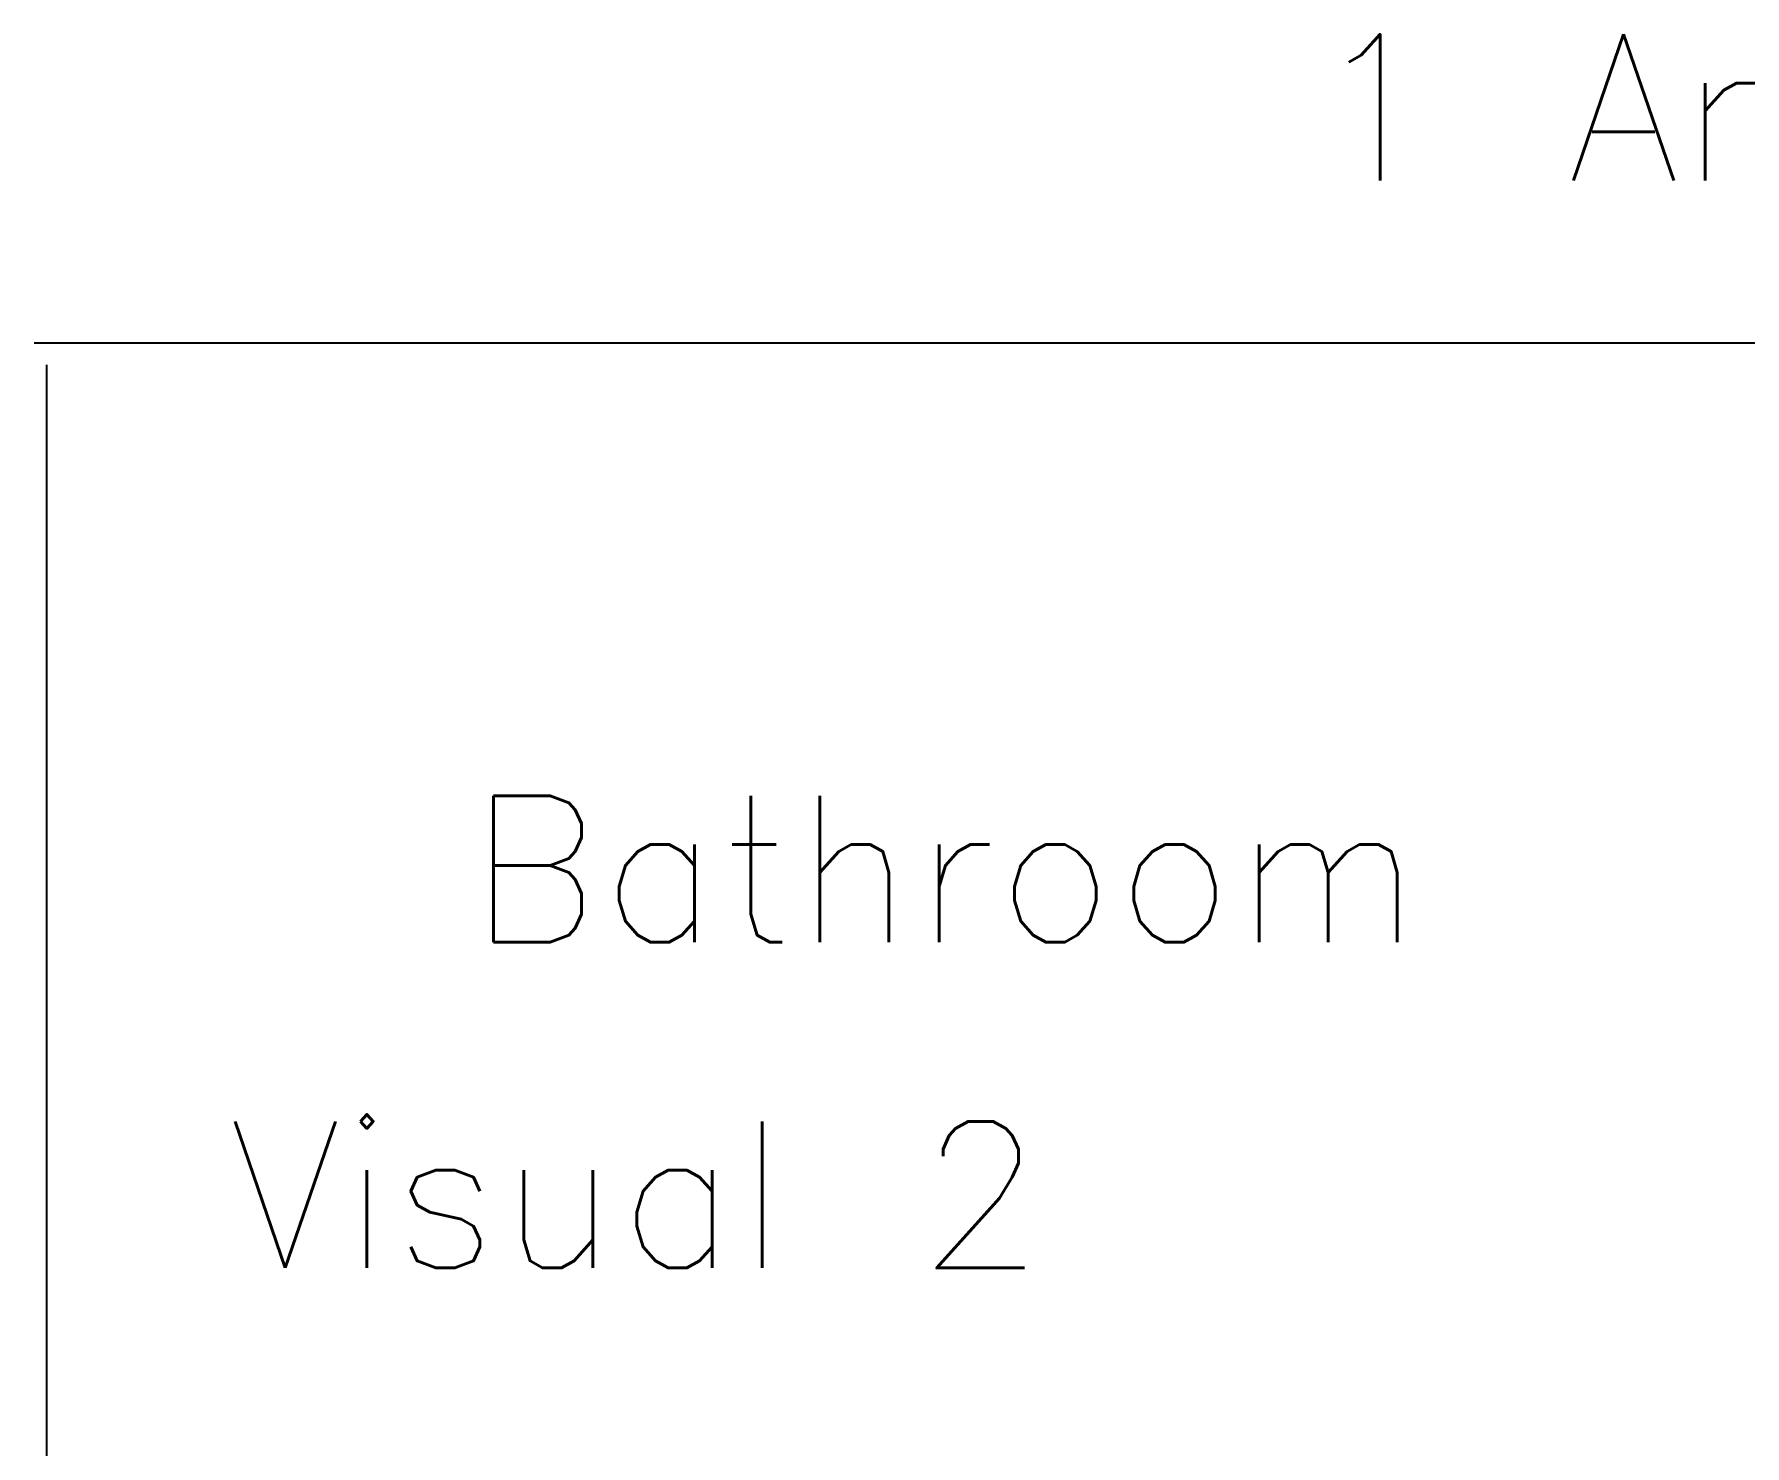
# Model space of a CAD drawing. Extents: x -19457 to -5313, y -43512 to -26109.
# Drawn here: x -17064 to -12392, y -29965 to -26109 of the extents above; entities that cross this region are included whole.
import ezdxf
from ezdxf.enums import TextEntityAlignment as Align

# ---------------------------------------------------------------- set-up
doc = ezdxf.new("R2010")
doc.units = 0
doc.header["$LTSCALE"] = 10
doc.header["$MEASUREMENT"] = 0
doc.layers.add('2D_DETAIL', color=7, linetype='Continuous')
doc.layers.add('2D_TEXT', color=4, linetype='Continuous')
doc.styles.get("Standard").update_dxf_attribs({"font": 'TXT.SHX'})

msp = doc.modelspace()

# ---------------------------------------------------------------- linework, layer by layer
at = {"layer": '2D_DETAIL'}
for p, q in [((-17064.2, -26952.4), (-5346.2, -26952.4)), ((-17031, -27012.5), (-17031, -43511.5))]:
    msp.add_line(p, q, dxfattribs=at)

# ---------------------------------------------------------------- texts
at = {"layer": '2D_TEXT', "color": 7}
for s, p in [('1 Amersham Grove', (-10897, -26309)), ('Bathroom', (-14575.1, -28389))]:
    msp.add_text(s, height=400, dxfattribs=at).set_placement(p, align=Align.MIDDLE)
at = {"layer": '2D_TEXT', "color": 3}
msp.add_text('Visual 2', height=400, dxfattribs=at).set_placement((-15420, -29269.1), align=Align.MIDDLE)

doc.saveas('drawing.dxf')
